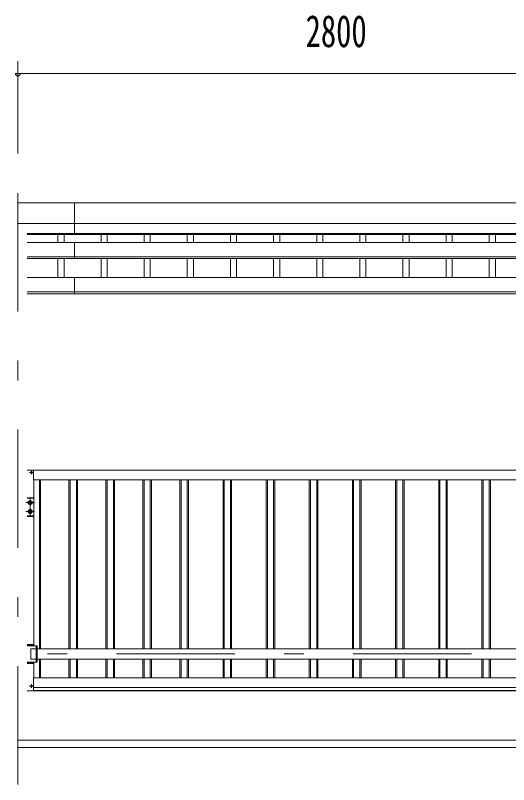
# Model space of a CAD drawing. Units: millimetres, scale not verified. Extents: x -23352 to 23352, y -10500 to 10500.
# Drawn here: x -12101 to -10099, y 1645 to 4765 of the extents above; entities that cross this region are included whole.
import ezdxf
from ezdxf.enums import TextEntityAlignment as Align

# ---------------------------------------------------------------- set-up
doc = ezdxf.new("R2010")
doc.units = ezdxf.units.MM
doc.header["$LTSCALE"] = 40
doc.linetypes.add('USER3', pattern=[24, 12, -5, 2, -5])
for name, color, linetype, lineweight in [('0-2_1-0BOLD', 7, 'Continuous', 18), ('0-3_1-2CENTER', 3, 'USER3', 18), ('0-4_1-4THIN', 4, 'Continuous', 18), ('0-5_1-5DIM', 3, 'Continuous', 18)]:
    doc.layers.add(name, color=color, linetype=linetype, lineweight=lineweight)
doc.styles.add('ＭＳ ゴシック', font='')
doc.styles.get('ＭＳ ゴシック').set_extended_font_data('MS Gothic')

msp = doc.modelspace()

# ---------------------------------------------------------------- linework, layer by layer
at = {"layer": '0-2_1-0BOLD'}
for p, q in [((-12090.69, 4004.86), (-9290.69, 4004.86)), ((-11860.69, 3876.47), (-11860.69, 4004.86)), ((-9290.69, 3921.21), (-12090.69, 3921.21)), ((-12052.54, 3880.02), (-9328.84, 3880.02)), ((-9328.84, 3876.47), (-12052.54, 3876.47)), ((-12052.54, 3844.26), (-9328.84, 3844.26)), ((-11860.69, 3779.53), (-11860.69, 3844.26)), ((-12052.54, 3785.43), (-9328.84, 3785.43)), ((-9328.84, 3779.53), (-12052.54, 3779.53)), ((-9328.84, 3701.81), (-12052.54, 3701.81)), ((-11860.69, 3635.83), (-11860.69, 3701.81)), ((-12052.54, 3644.17), (-9328.84, 3644.17)), ((-9328.84, 3635.83), (-12052.54, 3635.83)), ((-9328.83, 2920.67), (-12052.54, 2920.67)), ((-12036.36, 2910.88), (-12036.95, 2911.49)), ((-12036.36, 2910.46), (-12036.95, 2909.85)), ((-12035.9, 2911.34), (-12036.51, 2911.93)), ((-12035.9, 2910.01), (-12036.51, 2909.42)), ((-12035.48, 2911.34), (-12034.87, 2911.93)), ((-12035.48, 2910.01), (-12034.87, 2909.42)), ((-12035.02, 2910.88), (-12034.43, 2911.49)), ((-12035.02, 2910.46), (-12034.43, 2909.85)), ((-12027.29, 2880.67), (-12027.29, 2920.67)), ((-9354.08, 2880.67), (-12027.29, 2880.67)), ((-12025.69, 2880.67), (-12025.69, 2207.67)), ((-12052.54, 2808.67), (-12025.69, 2808.67)), ((-12052.54, 2806.37), (-12025.69, 2806.37)), ((-12040.69, 2796.18), (-12047.19, 2792.42)), ((-12047.19, 2792.42), (-12047.19, 2784.92)), ((-12034.19, 2792.42), (-12040.69, 2796.18)), ((-12040.69, 2760.18), (-12047.19, 2756.42)), ((-12047.19, 2756.42), (-12047.19, 2748.92)), ((-12034.19, 2756.42), (-12040.69, 2760.18)), ((-12052.54, 2734.97), (-12025.69, 2734.97)), ((-12052.54, 2732.67), (-12025.69, 2732.67)), ((-12052.53, 2212.67), (-12025.68, 2212.67)), ((-12052.53, 2210.37), (-12025.68, 2210.37)), ((-12038.18, 2153.32), (-12038.18, 2196.02)), ((-12038.18, 2196.02), (-12015.73, 2196.02)), ((-12015.73, 2141.67), (-12015.73, 2207.67)), ((-9368.84, 2196.02), (-12012.53, 2196.02)), ((-12015.73, 2153.32), (-12038.18, 2153.32)), ((-12012.53, 2153.32), (-9368.84, 2153.32)), ((-12052.53, 2138.97), (-12025.68, 2138.97)), ((-12052.53, 2136.67), (-12025.68, 2136.67)), ((-12025.69, 2141.67), (-12025.69, 2078.07)), ((-12027.29, 2078.07), (-9354.08, 2078.07)), ((-12027.29, 2078.07), (-12027.29, 2024.67)), ((-12036.36, 2044.88), (-12036.95, 2045.49)), ((-12036.36, 2044.46), (-12036.95, 2043.85)), ((-12035.9, 2045.34), (-12036.51, 2045.93)), ((-12035.9, 2044.01), (-12036.51, 2043.42)), ((-12035.48, 2045.34), (-12034.87, 2045.93)), ((-12035.48, 2044.01), (-12034.87, 2043.42)), ((-12035.02, 2044.88), (-12034.43, 2045.49)), ((-12035.02, 2044.46), (-12034.43, 2043.85)), ((-9354.08, 2038.07), (-12027.29, 2038.07)), ((-9328.83, 2024.67), (-12052.54, 2024.67)), ((-9354.08, 2026.27), (-12027.29, 2026.27)), ((-9290.69, 1824.67), (-12090.69, 1824.67)), ((-12090.69, 1794.67), (-9290.69, 1794.67))]:
    msp.add_line(p, q, dxfattribs=at)
for points in [[(-12034.19, 2792.42), (-12034.19, 2784.92), (-12040.69, 2781.17), (-12047.19, 2784.92)], [(-12034.19, 2756.42), (-12034.19, 2748.92), (-12040.69, 2745.17), (-12047.19, 2748.92)], [(-12052.53, 2207.67), (-12012.53, 2207.67), (-12012.53, 2141.67), (-12052.53, 2141.67)]]:
    msp.add_lwpolyline(points, dxfattribs=at)
for centre, radius in [((-12035.69, 2910.67), 3.54), ((-12040.69, 2788.67), 8.5), ((-12040.69, 2788.67), 6.3), ((-12040.69, 2752.67), 8.5), ((-12040.69, 2752.67), 6.3), ((-12035.69, 2044.67), 3.54)]:
    msp.add_circle(centre, radius, dxfattribs=at)
for centre, radius, start, end in [((-12035.69, 2910.67), 1.5, 123.11206, 146.88794), ((-12035.69, 2910.67), 1.5, 213.11206, 236.88794), ((-12036.57, 2910.67), 0.3, 315.99959, 44.00041), ((-12035.69, 2911.55), 0.3, 225.99959, 314.00041), ((-12035.69, 2909.79), 0.3, 45.99959, 134.00041), ((-12034.81, 2910.67), 0.3, 135.99959, 224.00041), ((-12035.69, 2910.67), 1.5, 33.11206, 56.88794), ((-12035.69, 2910.67), 1.5, 303.11206, 326.88794), ((-12035.69, 2044.67), 1.5, 123.11206, 146.88794), ((-12035.69, 2044.67), 1.5, 213.11206, 236.88794), ((-12036.57, 2044.67), 0.3, 315.99959, 44.00041), ((-12035.69, 2045.55), 0.3, 225.99959, 314.00041), ((-12035.69, 2043.79), 0.3, 45.99959, 134.00041), ((-12034.81, 2044.67), 0.3, 135.99959, 224.00041), ((-12035.69, 2044.67), 1.5, 33.11206, 56.88794), ((-12035.69, 2044.67), 1.5, 303.11206, 326.88794)]:
    msp.add_arc(centre, radius, start, end, dxfattribs=at)
at = {"layer": '0-3_1-2CENTER'}
for p, q in [((-12090.69, 1644.67), (-12090.69, 4154.87)), ((-12028.61, 2910.67), (-12042.77, 2910.67)), ((-12035.69, 2917.75), (-12035.69, 2903.59)), ((-12057.69, 2788.67), (-12023.69, 2788.67)), ((-12040.69, 2805.67), (-12040.69, 2771.67)), ((-12057.69, 2752.67), (-12023.69, 2752.67)), ((-12040.69, 2769.67), (-12040.69, 2735.67)), ((-9290.69, 2174.67), (-12090.69, 2174.67)), ((-12028.61, 2044.67), (-12042.77, 2044.67)), ((-12035.69, 2051.75), (-12035.69, 2037.59))]:
    msp.add_line(p, q, dxfattribs=at)
at = {"layer": '0-4_1-4THIN'}
for p, q in [((-11928.19, 3876.47), (-11928.19, 3844.26)), ((-11903.2, 3844.26), (-11903.2, 3876.47)), ((-11753.19, 3844.26), (-11753.19, 3876.47)), ((-11728.2, 3876.47), (-11728.2, 3844.26)), ((-11578.19, 3876.47), (-11578.19, 3844.26)), ((-11553.2, 3844.26), (-11553.2, 3876.47)), ((-11403.19, 3844.26), (-11403.19, 3876.47)), ((-11378.2, 3876.47), (-11378.2, 3844.26)), ((-11228.19, 3876.47), (-11228.19, 3844.26)), ((-11203.2, 3844.26), (-11203.2, 3876.47)), ((-11053.19, 3844.26), (-11053.19, 3876.47)), ((-11028.2, 3876.47), (-11028.2, 3844.26)), ((-10878.19, 3876.47), (-10878.19, 3844.26)), ((-10853.2, 3844.26), (-10853.2, 3876.47)), ((-10703.19, 3844.26), (-10703.19, 3876.47)), ((-10678.2, 3876.47), (-10678.2, 3844.26)), ((-10528.19, 3876.47), (-10528.19, 3844.26)), ((-10503.2, 3844.26), (-10503.2, 3876.47)), ((-10353.19, 3844.26), (-10353.19, 3876.47)), ((-10328.2, 3876.47), (-10328.2, 3844.26)), ((-10178.19, 3876.47), (-10178.19, 3844.26)), ((-10153.2, 3844.26), (-10153.2, 3876.47)), ((-11928.19, 3779.53), (-11928.19, 3701.81)), ((-11903.2, 3701.81), (-11903.2, 3779.53)), ((-11753.19, 3701.81), (-11753.19, 3779.53)), ((-11728.2, 3779.53), (-11728.2, 3701.81)), ((-11578.19, 3779.53), (-11578.19, 3701.81)), ((-11553.2, 3701.81), (-11553.2, 3779.53)), ((-11403.19, 3701.81), (-11403.19, 3779.53)), ((-11378.2, 3779.53), (-11378.2, 3701.81)), ((-11228.19, 3779.53), (-11228.19, 3701.81)), ((-11203.2, 3701.81), (-11203.2, 3779.53)), ((-11053.19, 3701.81), (-11053.19, 3779.53)), ((-11028.2, 3779.53), (-11028.2, 3701.81)), ((-10878.19, 3779.53), (-10878.19, 3701.81)), ((-10853.2, 3701.81), (-10853.2, 3779.53)), ((-10703.19, 3701.81), (-10703.19, 3779.53)), ((-10678.2, 3779.53), (-10678.2, 3701.81)), ((-10528.19, 3779.53), (-10528.19, 3701.81)), ((-10503.2, 3701.81), (-10503.2, 3779.53)), ((-10353.19, 3701.81), (-10353.19, 3779.53)), ((-10328.2, 3779.53), (-10328.2, 3701.81)), ((-10178.19, 3779.53), (-10178.19, 3701.81)), ((-10153.2, 3701.81), (-10153.2, 3779.53)), ((-12003.19, 2880.67), (-12003.19, 2196.02)), ((-12003.18, 2880.67), (-12003.18, 2196.02)), ((-11998.19, 2880.67), (-11998.19, 2196.02)), ((-11998.18, 2880.67), (-11998.18, 2196.02)), ((-11883.18, 2880.67), (-11883.18, 2196.02)), ((-11878.18, 2880.67), (-11878.18, 2196.02)), ((-11853.18, 2880.67), (-11853.18, 2196.02)), ((-11848.18, 2880.67), (-11848.18, 2196.02)), ((-11733.18, 2880.67), (-11733.18, 2196.02)), ((-11728.18, 2880.67), (-11728.18, 2196.02)), ((-11703.18, 2880.67), (-11703.18, 2196.02)), ((-11698.18, 2880.67), (-11698.18, 2196.02)), ((-11583.18, 2880.67), (-11583.18, 2196.02)), ((-11578.18, 2880.67), (-11578.18, 2196.02)), ((-11553.18, 2880.67), (-11553.18, 2196.02)), ((-11548.18, 2880.67), (-11548.18, 2196.02)), ((-11433.18, 2880.67), (-11433.18, 2196.02)), ((-11428.18, 2880.67), (-11428.18, 2196.02)), ((-11403.18, 2880.67), (-11403.18, 2196.02)), ((-11398.18, 2880.67), (-11398.18, 2196.02)), ((-11258.18, 2880.67), (-11258.18, 2196.02)), ((-11253.18, 2880.67), (-11253.18, 2196.02)), ((-11228.18, 2880.67), (-11228.18, 2196.02)), ((-11223.18, 2880.67), (-11223.18, 2196.02)), ((-11083.18, 2880.67), (-11083.18, 2196.02)), ((-11078.18, 2880.67), (-11078.18, 2196.02)), ((-11053.18, 2880.67), (-11053.18, 2196.02)), ((-11048.18, 2880.67), (-11048.18, 2196.02)), ((-10908.18, 2880.67), (-10908.18, 2196.02)), ((-10903.18, 2880.67), (-10903.18, 2196.02)), ((-10878.18, 2880.67), (-10878.18, 2196.02)), ((-10873.18, 2880.67), (-10873.18, 2196.02)), ((-10733.18, 2880.67), (-10733.18, 2196.02)), ((-10728.18, 2880.67), (-10728.18, 2196.02)), ((-10703.18, 2880.67), (-10703.18, 2196.02)), ((-10698.18, 2880.67), (-10698.18, 2196.02)), ((-10558.18, 2880.67), (-10558.18, 2196.02)), ((-10553.18, 2880.67), (-10553.18, 2196.02)), ((-10528.18, 2880.67), (-10528.18, 2196.02)), ((-10523.18, 2880.67), (-10523.18, 2196.02)), ((-10383.18, 2880.67), (-10383.18, 2196.02)), ((-10378.18, 2880.67), (-10378.18, 2196.02)), ((-10353.18, 2880.67), (-10353.18, 2196.02)), ((-10348.18, 2880.67), (-10348.18, 2196.02)), ((-10208.18, 2880.67), (-10208.18, 2196.02)), ((-10203.18, 2880.67), (-10203.18, 2196.02)), ((-10178.18, 2880.67), (-10178.18, 2196.02)), ((-10173.18, 2880.67), (-10173.18, 2196.02)), ((-12003.19, 2153.32), (-12003.19, 2078.07)), ((-12003.18, 2153.32), (-12003.18, 2078.07)), ((-11998.19, 2153.32), (-11998.19, 2078.07)), ((-11998.18, 2153.32), (-11998.18, 2078.07)), ((-11883.18, 2153.32), (-11883.18, 2078.07)), ((-11878.18, 2153.32), (-11878.18, 2078.07)), ((-11853.18, 2153.32), (-11853.18, 2078.07)), ((-11848.18, 2153.32), (-11848.18, 2078.07)), ((-11733.18, 2153.32), (-11733.18, 2078.07)), ((-11728.18, 2153.32), (-11728.18, 2078.07)), ((-11703.18, 2153.32), (-11703.18, 2078.07)), ((-11698.18, 2153.32), (-11698.18, 2078.07)), ((-11583.18, 2153.32), (-11583.18, 2078.07)), ((-11578.18, 2153.32), (-11578.18, 2078.07)), ((-11553.18, 2153.32), (-11553.18, 2078.07)), ((-11548.18, 2153.32), (-11548.18, 2078.07)), ((-11433.18, 2153.32), (-11433.18, 2078.07)), ((-11428.18, 2153.32), (-11428.18, 2078.07)), ((-11403.18, 2153.32), (-11403.18, 2078.07)), ((-11398.18, 2153.32), (-11398.18, 2078.07)), ((-11258.18, 2153.32), (-11258.18, 2078.07)), ((-11253.18, 2153.32), (-11253.18, 2078.07)), ((-11228.18, 2153.32), (-11228.18, 2078.07)), ((-11223.18, 2153.32), (-11223.18, 2078.07)), ((-11083.18, 2153.32), (-11083.18, 2078.07)), ((-11078.18, 2153.32), (-11078.18, 2078.07)), ((-11053.18, 2153.32), (-11053.18, 2078.07)), ((-11048.18, 2153.32), (-11048.18, 2078.07)), ((-10908.18, 2153.32), (-10908.18, 2078.07)), ((-10903.18, 2153.32), (-10903.18, 2078.07)), ((-10878.18, 2153.32), (-10878.18, 2078.07)), ((-10873.18, 2153.32), (-10873.18, 2078.07)), ((-10733.18, 2153.32), (-10733.18, 2078.07)), ((-10728.18, 2153.32), (-10728.18, 2078.07)), ((-10703.18, 2153.32), (-10703.18, 2078.07)), ((-10698.18, 2153.32), (-10698.18, 2078.07)), ((-10558.18, 2153.32), (-10558.18, 2078.07)), ((-10553.18, 2153.32), (-10553.18, 2078.07)), ((-10528.18, 2153.32), (-10528.18, 2078.07)), ((-10523.18, 2153.32), (-10523.18, 2078.07)), ((-10383.18, 2153.32), (-10383.18, 2078.07)), ((-10378.18, 2153.32), (-10378.18, 2078.07)), ((-10353.18, 2153.32), (-10353.18, 2078.07)), ((-10348.18, 2153.32), (-10348.18, 2078.07)), ((-10208.18, 2153.32), (-10208.18, 2078.07)), ((-10203.18, 2153.32), (-10203.18, 2078.07)), ((-10178.18, 2153.32), (-10178.18, 2078.07)), ((-10173.18, 2153.32), (-10173.18, 2078.07))]:
    msp.add_line(p, q, dxfattribs=at)
at = {"layer": '0-5_1-5DIM'}
for p, q in [((-12090.69, 4579.67), (-12090.69, 4204.87)), ((-12080.69, 4529.67), (-12100.69, 4529.67)), ((-12090.69, 4529.67), (-9290.69, 4529.67))]:
    msp.add_line(p, q, dxfattribs=at)
msp.add_arc((-12090.69, 4529.67), 10, 180, 0, dxfattribs=at)

# ---------------------------------------------------------------- texts
at = {"layer": '0-5_1-5DIM', "color": 7, "style": 'ＭＳ ゴシック', "width": 0.7}
msp.add_text('2800', height=130.2, dxfattribs=at).set_placement((-10923.19, 4597.44), align=Align.BOTTOM_LEFT)

doc.saveas('drawing.dxf')
